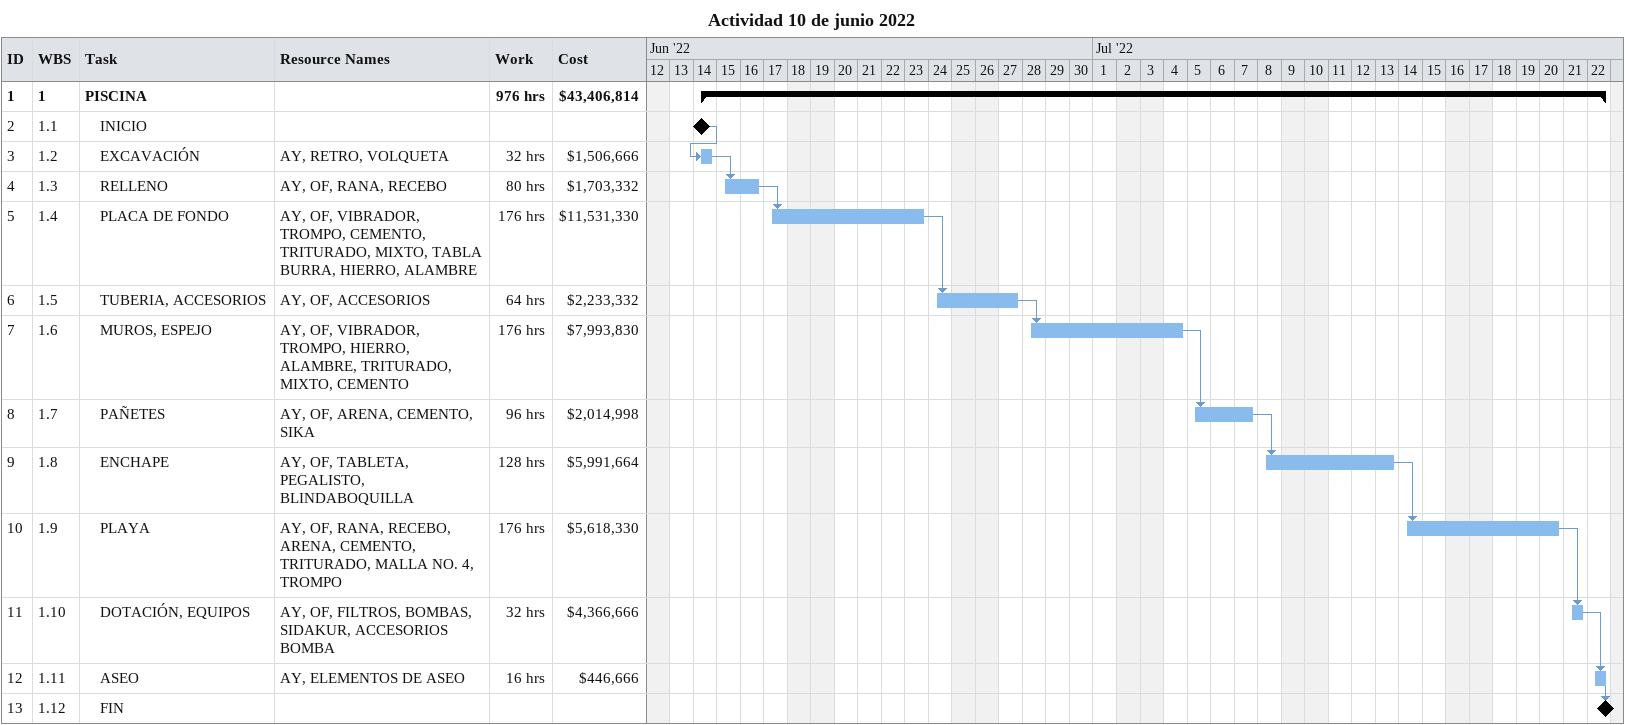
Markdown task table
Actividad 10 de junio 2022

| ID | WBS | Task | Start | Finish | Predecessors | Resources | Work (h) | Cost ($) |
|---|---|---|---|---|---|---|---|---|
| 1 | 1 | **PISCINA** | 2022-06-14 | 2022-07-22 |  |  | 976 | 43406814 |
| 2 | 1.1 | INICIO (milestone) | 2022-06-14 | 2022-06-14 |  |  |  |  |
| 3 | 1.2 | EXCAVACIÓN | 2022-06-14 | 2022-06-14 | 2 | AY, RETRO, VOLQUETA | 32 | 1506666 |
| 4 | 1.3 | RELLENO | 2022-06-15 | 2022-06-16 | 3 | AY, OF, RANA, RECEBO | 80 | 1703332 |
| 5 | 1.4 | PLACA DE FONDO | 2022-06-17 | 2022-06-23 | 4 | AY, OF, VIBRADOR, TROMPO, CEMENTO, TRITURADO, MIXTO, TABLA BURRA, HIERRO, ALAMBRE | 176 | 11531330 |
| 6 | 1.5 | TUBERIA, ACCESORIOS | 2022-06-24 | 2022-06-27 | 5 | AY, OF, ACCESORIOS | 64 | 2233332 |
| 7 | 1.6 | MUROS, ESPEJO | 2022-06-28 | 2022-07-04 | 6 | AY, OF, VIBRADOR, TROMPO, HIERRO, ALAMBRE, TRITURADO, MIXTO, CEMENTO | 176 | 7993830 |
| 8 | 1.7 | PAÑETES | 2022-07-05 | 2022-07-07 | 7 | AY, OF, ARENA, CEMENTO, SIKA | 96 | 2014998 |
| 9 | 1.8 | ENCHAPE | 2022-07-08 | 2022-07-13 | 8 | AY, OF, TABLETA, PEGALISTO, BLINDABOQUILLA | 128 | 5991664 |
| 10 | 1.9 | PLAYA | 2022-07-14 | 2022-07-20 | 9 | AY, OF, RANA, RECEBO, ARENA, CEMENTO, TRITURADO, MALLA NO. 4, TROMPO | 176 | 5618330 |
| 11 | 1.10 | DOTACIÓN, EQUIPOS | 2022-07-21 | 2022-07-21 | 10 | AY, OF, FILTROS, BOMBAS, SIDAKUR, ACCESORIOS BOMBA | 32 | 4366666 |
| 12 | 1.11 | ASEO | 2022-07-22 | 2022-07-22 | 11 | AY, ELEMENTOS DE ASEO | 16 | 446666 |
| 13 | 1.12 | FIN (milestone) | 2022-07-22 | 2022-07-22 | 12 |  |  |  |
